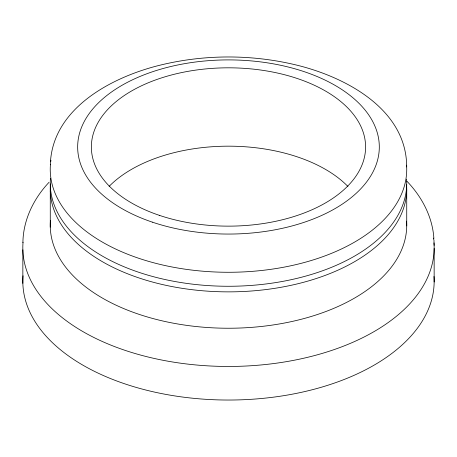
<?xml version="1.0" encoding="UTF-8"?>
<svg xmlns="http://www.w3.org/2000/svg" width="457" height="457" viewBox="0 0 457 457"><rect width="100%" height="100%" fill="white"/><g stroke="black" fill="none" stroke-linecap="round" stroke-linejoin="round"><path stroke-width="0.69" d="M22.907 242.661C23.147 220.068 33.658 198.578 49.002 182.349M50.321 164.771C51.818 109.354 109.84 78.221 156.922 65.962L157.482 65.819C203.205 54.16 251.853 54.035 297.661 65.351L298.204 65.488C346.64 77.661 406.61 109.646 406.701 166.919M406.833 181.149C421.788 196.601 432.533 216.807 433.893 238.525M433.956 239.839L434.121 245.363M434.15 248.408L434.15 281.986M406.73 189.552L406.73 225.929M50.27 190.746L50.27 227.123M22.85 249.785L22.85 283.369M433.984 242.878A205.667 118.74 0 0 1 227.889 366.457A205.667 118.74 0 0 1 23.044 242.193M433.47 238.057A205.667 118.74 0 0 1 433.653 239.434M406.581 179.167A178.247 102.911 0 0 1 227.746 286.265A178.247 102.911 0 0 1 50.453 178.31M406.581 165.177A178.247 102.911 0 0 1 227.746 272.275A178.247 102.911 0 0 1 50.453 164.32M50.75 161.589A178.247 102.911 0 0 1 50.944 160.224M406.581 184.765A178.247 102.911 0 0 1 227.746 291.863A178.247 102.911 0 0 1 50.453 183.908M406.581 221.142A178.247 102.911 0 0 1 227.746 328.235A178.247 102.911 0 0 1 50.453 220.285M433.984 276.462A205.667 118.74 0 0 1 227.889 400.035A205.667 118.74 0 0 1 23.044 275.771M109.12 186.376A137.111 79.158 0 0 1 228.603 146.171A137.111 79.158 0 0 1 347.96 186.49M159.242 215.304A137.111 79.158 0 0 0 365.594 147.44A137.111 79.158 0 0 0 160.624 78.193A137.111 79.158 0 0 0 159.242 215.304M152.318 222.136A150.821 87.076 0 0 0 379.304 147.485A150.821 87.076 0 0 0 153.838 71.315A150.821 87.076 0 0 0 152.318 222.136"/></g></svg>
